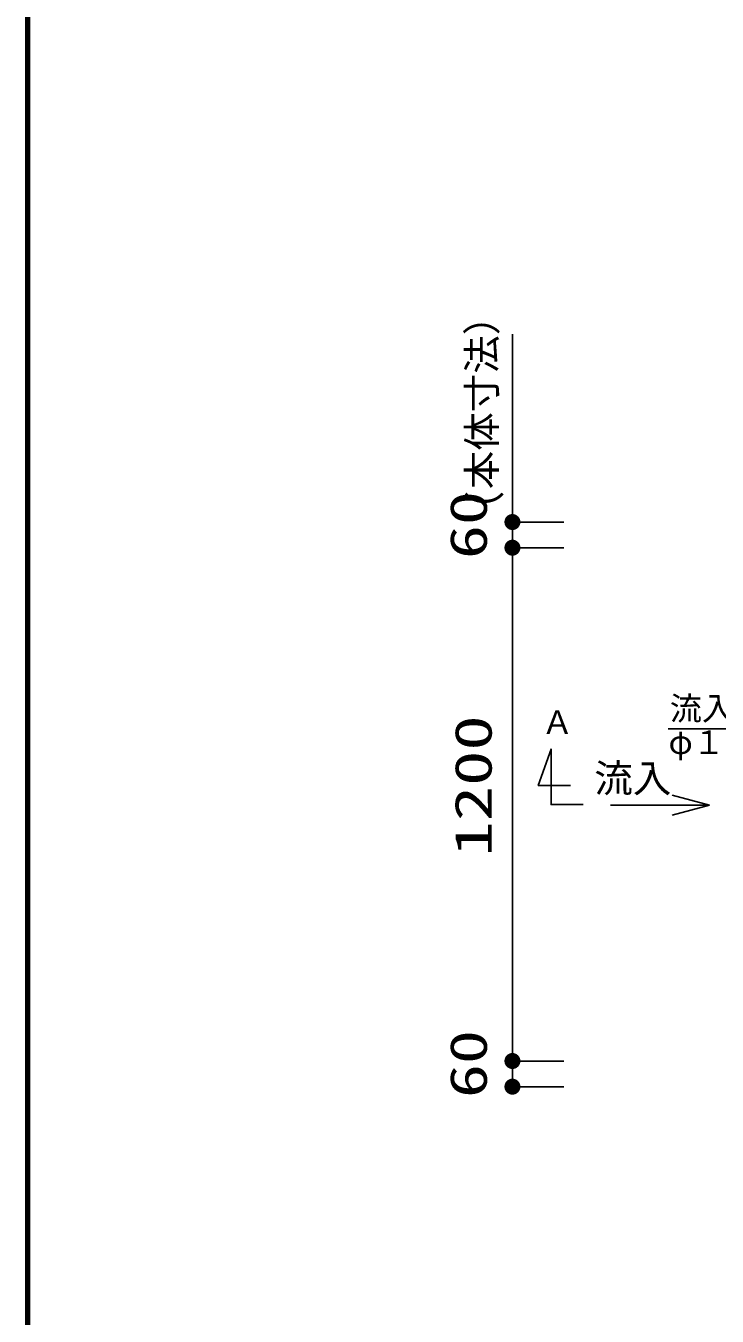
# Model space of a CAD drawing. Units: millimetres, scale not verified. Extents: x -9773 to 7545, y -7063 to 5014.
# Drawn here: x -8642 to -7025, y -1019 to 1998 of the extents above; entities that cross this region are included whole.
import ezdxf
from ezdxf.enums import TextEntityAlignment as Align

# ---------------------------------------------------------------- set-up
doc = ezdxf.new("R2010")
doc.units = ezdxf.units.MM
doc.header["$LTSCALE"] = 30
for name, color, linetype, lineweight in [('0-1_KIKI', 3, 'Continuous', 25), ('0-5_MOJI', 7, 'Continuous', 25), ('0-6_SUNPO', 7, 'Continuous', 25)]:
    doc.layers.add(name, color=color, linetype=linetype, lineweight=lineweight)
doc.styles.add('MS Gothic', font='')
doc.styles.add('ＭＳ ゴシック', font='')
doc.styles.get('MS Gothic').set_extended_font_data('MS Gothic')
doc.styles.get('ＭＳ ゴシック').set_extended_font_data('MS Gothic')

msp = doc.modelspace()

# ---------------------------------------------------------------- linework, layer by layer
at = {"layer": '0-1_KIKI', "color": 4}
for p, q in [((-6874.52, 354.09), (-7139.19, 354.09)), ((-7042.63, 175.56), (-7129.56, 198.86)), ((-7273.82, 175.56), (-7048.86, 175.56)), ((-7042.63, 175.56), (-7129.56, 152.27))]:
    msp.add_line(p, q, dxfattribs=at)
at = {"layer": '0-1_KIKI'}
msp.add_lwpolyline([(-7337.98, 176.94), (-7412.98, 176.94), (-7412.98, 306.94), (-7442.98, 221.94), (-7367.98, 221.94)], dxfattribs=at)
at = {"layer": '0-5_MOJI', "color": 4}
for p, q in [((-7503.51, 837.6), (-7503.51, 1277.03)), ((-7383.51, 837.6), (-7503.51, 837.6)), ((-7503.51, 837.6), (-7503.51, 777.6)), ((-7383.51, 777.6), (-7503.51, 777.6)), ((-7383.51, 777.6), (-7503.51, 777.6)), ((-7503.51, 777.6), (-7503.51, -422.4)), ((-7383.51, -422.4), (-7503.51, -422.4)), ((-7383.51, -422.4), (-7503.51, -422.4)), ((-7503.51, -422.4), (-7503.51, -482.4)), ((-7383.51, -482.4), (-7503.51, -482.4))]:
    msp.add_line(p, q, dxfattribs=at)
at = {"layer": '0-5_MOJI'}
for points in [[(-7520.83, 844.77), (-7503.51, 837.6), (-7521.9, 841.25)], [(-7519.1, 848.01), (-7503.51, 837.6), (-7520.83, 844.77)], [(-7516.77, 850.85), (-7503.51, 837.6), (-7519.1, 848.01)], [(-7513.93, 853.19), (-7503.51, 837.6), (-7516.77, 850.85)], [(-7510.69, 854.92), (-7503.51, 837.6), (-7513.93, 853.19)], [(-7507.17, 855.99), (-7503.51, 837.6), (-7510.69, 854.92)], [(-7503.51, 856.35), (-7503.51, 837.6), (-7507.17, 855.99)], [(-7499.85, 855.99), (-7503.51, 837.6), (-7503.51, 856.35)], [(-7496.34, 854.92), (-7503.51, 837.6), (-7499.85, 855.99)], [(-7493.1, 853.19), (-7503.51, 837.6), (-7496.34, 854.92)], [(-7490.25, 850.85), (-7503.51, 837.6), (-7493.1, 853.19)], [(-7487.92, 848.01), (-7503.51, 837.6), (-7490.25, 850.85)], [(-7486.19, 844.77), (-7503.51, 837.6), (-7487.92, 848.01)], [(-7485.12, 841.25), (-7503.51, 837.6), (-7486.19, 844.77)], [(-7521.9, 841.25), (-7503.51, 837.6), (-7522.26, 837.6)], [(-7522.26, 837.6), (-7503.51, 837.6), (-7521.9, 833.94)], [(-7521.9, 833.94), (-7503.51, 837.6), (-7520.83, 830.42)], [(-7520.83, 830.42), (-7503.51, 837.6), (-7519.1, 827.18)], [(-7519.1, 827.18), (-7503.51, 837.6), (-7516.77, 824.34)], [(-7516.77, 824.34), (-7503.51, 837.6), (-7513.93, 822.01)], [(-7513.93, 822.01), (-7503.51, 837.6), (-7510.69, 820.27)], [(-7510.69, 820.27), (-7503.51, 837.6), (-7507.17, 819.21)], [(-7507.17, 819.21), (-7503.51, 837.6), (-7503.51, 818.85)], [(-7484.76, 837.6), (-7503.51, 837.6), (-7485.12, 841.25)], [(-7503.51, 818.85), (-7503.51, 837.6), (-7499.85, 819.21)], [(-7499.85, 819.21), (-7503.51, 837.6), (-7496.34, 820.27)], [(-7496.34, 820.27), (-7503.51, 837.6), (-7493.1, 822.01)], [(-7493.1, 822.01), (-7503.51, 837.6), (-7490.25, 824.34)], [(-7490.25, 824.34), (-7503.51, 837.6), (-7487.92, 827.18)], [(-7487.92, 827.18), (-7503.51, 837.6), (-7486.19, 830.42)], [(-7486.19, 830.42), (-7503.51, 837.6), (-7485.12, 833.94)], [(-7485.12, 833.94), (-7503.51, 837.6), (-7484.76, 837.6)], [(-7520.83, 784.77), (-7503.51, 777.6), (-7521.9, 781.25)], [(-7520.83, 784.77), (-7503.51, 777.6), (-7521.9, 781.25)], [(-7519.1, 788.01), (-7503.51, 777.6), (-7520.83, 784.77)], [(-7519.1, 788.01), (-7503.51, 777.6), (-7520.83, 784.77)], [(-7516.77, 790.85), (-7503.51, 777.6), (-7519.1, 788.01)], [(-7516.77, 790.85), (-7503.51, 777.6), (-7519.1, 788.01)], [(-7513.93, 793.19), (-7503.51, 777.6), (-7516.77, 790.85)], [(-7513.93, 793.19), (-7503.51, 777.6), (-7516.77, 790.85)], [(-7510.69, 794.92), (-7503.51, 777.6), (-7513.93, 793.19)], [(-7510.69, 794.92), (-7503.51, 777.6), (-7513.93, 793.19)], [(-7507.17, 795.99), (-7503.51, 777.6), (-7510.69, 794.92)], [(-7507.17, 795.99), (-7503.51, 777.6), (-7510.69, 794.92)], [(-7503.51, 796.35), (-7503.51, 777.6), (-7507.17, 795.99)], [(-7503.51, 796.35), (-7503.51, 777.6), (-7507.17, 795.99)], [(-7499.85, 795.99), (-7503.51, 777.6), (-7503.51, 796.35)], [(-7499.85, 795.99), (-7503.51, 777.6), (-7503.51, 796.35)], [(-7496.34, 794.92), (-7503.51, 777.6), (-7499.85, 795.99)], [(-7496.34, 794.92), (-7503.51, 777.6), (-7499.85, 795.99)], [(-7493.1, 793.19), (-7503.51, 777.6), (-7496.34, 794.92)], [(-7493.1, 793.19), (-7503.51, 777.6), (-7496.34, 794.92)], [(-7490.25, 790.85), (-7503.51, 777.6), (-7493.1, 793.19)], [(-7490.25, 790.85), (-7503.51, 777.6), (-7493.1, 793.19)], [(-7487.92, 788.01), (-7503.51, 777.6), (-7490.25, 790.85)], [(-7487.92, 788.01), (-7503.51, 777.6), (-7490.25, 790.85)], [(-7486.19, 784.77), (-7503.51, 777.6), (-7487.92, 788.01)], [(-7486.19, 784.77), (-7503.51, 777.6), (-7487.92, 788.01)], [(-7485.12, 781.25), (-7503.51, 777.6), (-7486.19, 784.77)], [(-7485.12, 781.25), (-7503.51, 777.6), (-7486.19, 784.77)], [(-7521.9, 781.25), (-7503.51, 777.6), (-7522.26, 777.6)], [(-7521.9, 781.25), (-7503.51, 777.6), (-7522.26, 777.6)], [(-7522.26, 777.6), (-7503.51, 777.6), (-7521.9, 773.94)], [(-7522.26, 777.6), (-7503.51, 777.6), (-7521.9, 773.94)], [(-7521.9, 773.94), (-7503.51, 777.6), (-7520.83, 770.42)], [(-7521.9, 773.94), (-7503.51, 777.6), (-7520.83, 770.42)], [(-7520.83, 770.42), (-7503.51, 777.6), (-7519.1, 767.18)], [(-7520.83, 770.42), (-7503.51, 777.6), (-7519.1, 767.18)], [(-7519.1, 767.18), (-7503.51, 777.6), (-7516.77, 764.34)], [(-7519.1, 767.18), (-7503.51, 777.6), (-7516.77, 764.34)], [(-7516.77, 764.34), (-7503.51, 777.6), (-7513.93, 762.01)], [(-7516.77, 764.34), (-7503.51, 777.6), (-7513.93, 762.01)], [(-7513.93, 762.01), (-7503.51, 777.6), (-7510.69, 760.27)], [(-7513.93, 762.01), (-7503.51, 777.6), (-7510.69, 760.27)], [(-7510.69, 760.27), (-7503.51, 777.6), (-7507.17, 759.21)], [(-7510.69, 760.27), (-7503.51, 777.6), (-7507.17, 759.21)], [(-7507.17, 759.21), (-7503.51, 777.6), (-7503.51, 758.85)], [(-7507.17, 759.21), (-7503.51, 777.6), (-7503.51, 758.85)], [(-7484.76, 777.6), (-7503.51, 777.6), (-7485.12, 781.25)], [(-7484.76, 777.6), (-7503.51, 777.6), (-7485.12, 781.25)], [(-7503.51, 758.85), (-7503.51, 777.6), (-7499.85, 759.21)], [(-7499.85, 759.21), (-7503.51, 777.6), (-7496.34, 760.27)], [(-7496.34, 760.27), (-7503.51, 777.6), (-7493.1, 762.01)], [(-7493.1, 762.01), (-7503.51, 777.6), (-7490.25, 764.34)], [(-7490.25, 764.34), (-7503.51, 777.6), (-7487.92, 767.18)], [(-7487.92, 767.18), (-7503.51, 777.6), (-7486.19, 770.42)], [(-7486.19, 770.42), (-7503.51, 777.6), (-7485.12, 773.94)], [(-7485.12, 773.94), (-7503.51, 777.6), (-7484.76, 777.6)], [(-7503.51, 758.85), (-7503.51, 777.6), (-7499.85, 759.21)], [(-7499.85, 759.21), (-7503.51, 777.6), (-7496.34, 760.27)], [(-7496.34, 760.27), (-7503.51, 777.6), (-7493.1, 762.01)], [(-7493.1, 762.01), (-7503.51, 777.6), (-7490.25, 764.34)], [(-7490.25, 764.34), (-7503.51, 777.6), (-7487.92, 767.18)], [(-7487.92, 767.18), (-7503.51, 777.6), (-7486.19, 770.42)], [(-7486.19, 770.42), (-7503.51, 777.6), (-7485.12, 773.94)], [(-7485.12, 773.94), (-7503.51, 777.6), (-7484.76, 777.6)], [(-7521.9, -418.75), (-7503.51, -422.4), (-7522.26, -422.4)], [(-7521.9, -418.75), (-7503.51, -422.4), (-7522.26, -422.4)], [(-7520.83, -415.23), (-7503.51, -422.4), (-7521.9, -418.75)], [(-7520.83, -415.23), (-7503.51, -422.4), (-7521.9, -418.75)], [(-7519.1, -411.99), (-7503.51, -422.4), (-7520.83, -415.23)], [(-7519.1, -411.99), (-7503.51, -422.4), (-7520.83, -415.23)], [(-7516.77, -409.15), (-7503.51, -422.4), (-7519.1, -411.99)], [(-7516.77, -409.15), (-7503.51, -422.4), (-7519.1, -411.99)], [(-7513.93, -406.81), (-7503.51, -422.4), (-7516.77, -409.15)], [(-7513.93, -406.81), (-7503.51, -422.4), (-7516.77, -409.15)], [(-7510.69, -405.08), (-7503.51, -422.4), (-7513.93, -406.81)], [(-7510.69, -405.08), (-7503.51, -422.4), (-7513.93, -406.81)], [(-7507.17, -404.01), (-7503.51, -422.4), (-7510.69, -405.08)], [(-7507.17, -404.01), (-7503.51, -422.4), (-7510.69, -405.08)], [(-7503.51, -403.65), (-7503.51, -422.4), (-7507.17, -404.01)], [(-7503.51, -403.65), (-7503.51, -422.4), (-7507.17, -404.01)], [(-7499.85, -404.01), (-7503.51, -422.4), (-7503.51, -403.65)], [(-7499.85, -404.01), (-7503.51, -422.4), (-7503.51, -403.65)], [(-7496.34, -405.08), (-7503.51, -422.4), (-7499.85, -404.01)], [(-7496.34, -405.08), (-7503.51, -422.4), (-7499.85, -404.01)], [(-7493.1, -406.81), (-7503.51, -422.4), (-7496.34, -405.08)], [(-7493.1, -406.81), (-7503.51, -422.4), (-7496.34, -405.08)], [(-7490.25, -409.15), (-7503.51, -422.4), (-7493.1, -406.81)], [(-7490.25, -409.15), (-7503.51, -422.4), (-7493.1, -406.81)], [(-7487.92, -411.99), (-7503.51, -422.4), (-7490.25, -409.15)], [(-7487.92, -411.99), (-7503.51, -422.4), (-7490.25, -409.15)], [(-7486.19, -415.23), (-7503.51, -422.4), (-7487.92, -411.99)], [(-7486.19, -415.23), (-7503.51, -422.4), (-7487.92, -411.99)], [(-7485.12, -418.75), (-7503.51, -422.4), (-7486.19, -415.23)], [(-7485.12, -418.75), (-7503.51, -422.4), (-7486.19, -415.23)], [(-7484.76, -422.4), (-7503.51, -422.4), (-7485.12, -418.75)], [(-7484.76, -422.4), (-7503.51, -422.4), (-7485.12, -418.75)], [(-7522.26, -422.4), (-7503.51, -422.4), (-7521.9, -426.06)], [(-7522.26, -422.4), (-7503.51, -422.4), (-7521.9, -426.06)], [(-7521.9, -426.06), (-7503.51, -422.4), (-7520.83, -429.58)], [(-7521.9, -426.06), (-7503.51, -422.4), (-7520.83, -429.58)], [(-7520.83, -429.58), (-7503.51, -422.4), (-7519.1, -432.82)], [(-7520.83, -429.58), (-7503.51, -422.4), (-7519.1, -432.82)], [(-7519.1, -432.82), (-7503.51, -422.4), (-7516.77, -435.66)], [(-7519.1, -432.82), (-7503.51, -422.4), (-7516.77, -435.66)], [(-7516.77, -435.66), (-7503.51, -422.4), (-7513.93, -437.99)], [(-7516.77, -435.66), (-7503.51, -422.4), (-7513.93, -437.99)], [(-7513.93, -437.99), (-7503.51, -422.4), (-7510.69, -439.73)], [(-7513.93, -437.99), (-7503.51, -422.4), (-7510.69, -439.73)], [(-7510.69, -439.73), (-7503.51, -422.4), (-7507.17, -440.79)], [(-7510.69, -439.73), (-7503.51, -422.4), (-7507.17, -440.79)], [(-7507.17, -440.79), (-7503.51, -422.4), (-7503.51, -441.15)], [(-7507.17, -440.79), (-7503.51, -422.4), (-7503.51, -441.15)], [(-7503.51, -441.15), (-7503.51, -422.4), (-7499.85, -440.79)], [(-7499.85, -440.79), (-7503.51, -422.4), (-7496.34, -439.73)], [(-7496.34, -439.73), (-7503.51, -422.4), (-7493.1, -437.99)], [(-7493.1, -437.99), (-7503.51, -422.4), (-7490.25, -435.66)], [(-7490.25, -435.66), (-7503.51, -422.4), (-7487.92, -432.82)], [(-7487.92, -432.82), (-7503.51, -422.4), (-7486.19, -429.58)], [(-7486.19, -429.58), (-7503.51, -422.4), (-7485.12, -426.06)], [(-7485.12, -426.06), (-7503.51, -422.4), (-7484.76, -422.4)], [(-7503.51, -441.15), (-7503.51, -422.4), (-7499.85, -440.79)], [(-7499.85, -440.79), (-7503.51, -422.4), (-7496.34, -439.73)], [(-7496.34, -439.73), (-7503.51, -422.4), (-7493.1, -437.99)], [(-7493.1, -437.99), (-7503.51, -422.4), (-7490.25, -435.66)], [(-7490.25, -435.66), (-7503.51, -422.4), (-7487.92, -432.82)], [(-7487.92, -432.82), (-7503.51, -422.4), (-7486.19, -429.58)], [(-7486.19, -429.58), (-7503.51, -422.4), (-7485.12, -426.06)], [(-7485.12, -426.06), (-7503.51, -422.4), (-7484.76, -422.4)], [(-7521.9, -478.75), (-7503.51, -482.4), (-7522.26, -482.4)], [(-7522.26, -482.4), (-7503.51, -482.4), (-7521.9, -486.06)], [(-7520.83, -475.23), (-7503.51, -482.4), (-7521.9, -478.75)], [(-7521.9, -486.06), (-7503.51, -482.4), (-7520.83, -489.58)], [(-7519.1, -471.99), (-7503.51, -482.4), (-7520.83, -475.23)], [(-7520.83, -489.58), (-7503.51, -482.4), (-7519.1, -492.82)], [(-7516.77, -469.15), (-7503.51, -482.4), (-7519.1, -471.99)], [(-7519.1, -492.82), (-7503.51, -482.4), (-7516.77, -495.66)], [(-7513.93, -466.81), (-7503.51, -482.4), (-7516.77, -469.15)], [(-7516.77, -495.66), (-7503.51, -482.4), (-7513.93, -497.99)], [(-7510.69, -465.08), (-7503.51, -482.4), (-7513.93, -466.81)], [(-7513.93, -497.99), (-7503.51, -482.4), (-7510.69, -499.73)], [(-7507.17, -464.01), (-7503.51, -482.4), (-7510.69, -465.08)], [(-7510.69, -499.73), (-7503.51, -482.4), (-7507.17, -500.79)], [(-7503.51, -463.65), (-7503.51, -482.4), (-7507.17, -464.01)], [(-7507.17, -500.79), (-7503.51, -482.4), (-7503.51, -501.15)], [(-7499.85, -464.01), (-7503.51, -482.4), (-7503.51, -463.65)], [(-7496.34, -465.08), (-7503.51, -482.4), (-7499.85, -464.01)], [(-7493.1, -466.81), (-7503.51, -482.4), (-7496.34, -465.08)], [(-7490.25, -469.15), (-7503.51, -482.4), (-7493.1, -466.81)], [(-7487.92, -471.99), (-7503.51, -482.4), (-7490.25, -469.15)], [(-7486.19, -475.23), (-7503.51, -482.4), (-7487.92, -471.99)], [(-7485.12, -478.75), (-7503.51, -482.4), (-7486.19, -475.23)], [(-7484.76, -482.4), (-7503.51, -482.4), (-7485.12, -478.75)], [(-7503.51, -501.15), (-7503.51, -482.4), (-7499.85, -500.79)], [(-7499.85, -500.79), (-7503.51, -482.4), (-7496.34, -499.73)], [(-7496.34, -499.73), (-7503.51, -482.4), (-7493.1, -497.99)], [(-7493.1, -497.99), (-7503.51, -482.4), (-7490.25, -495.66)], [(-7490.25, -495.66), (-7503.51, -482.4), (-7487.92, -492.82)], [(-7487.92, -492.82), (-7503.51, -482.4), (-7486.19, -489.58)], [(-7486.19, -489.58), (-7503.51, -482.4), (-7485.12, -486.06)], [(-7485.12, -486.06), (-7503.51, -482.4), (-7484.76, -482.4)]]:
    msp.add_solid(points, dxfattribs=at)
at = {"layer": '0-6_SUNPO'}
for p, q in [((-8641.52, 5014.4), (-8641.52, -6570.41)), ((-8640.92, 5013.8), (-8640.92, -6569.81)), ((-8640.32, 5013.2), (-8640.32, -6569.21)), ((-8639.72, 5012.6), (-8639.72, -6568.61)), ((-8639.12, 5012), (-8639.12, -6568.01)), ((-8638.52, 5011.4), (-8638.52, -6567.41)), ((-8637.92, 5010.8), (-8637.92, -6566.81)), ((-8637.32, 5010.2), (-8637.32, -6566.21)), ((-8636.72, 5009.6), (-8636.72, -6565.61)), ((-8636.12, 5009), (-8636.12, -6565.01)), ((-8635.52, 5008.4), (-8635.52, -6564.41)), ((-8634.92, 5007.8), (-8634.92, -6563.81)), ((-8634.32, 5007.2), (-8634.32, -6563.21)), ((-8633.72, 5006.6), (-8633.72, -6562.61)), ((-8633.12, 5006), (-8633.12, -6562))]:
    msp.add_line(p, q, dxfattribs=at)

# ---------------------------------------------------------------- texts
at = {"layer": '0-1_KIKI', "color": 4, "style": 'MS Gothic'}
for s, height, p in [('流入管', 54.99, (-7135.42, 358)), ('Ａ', 54.99, (-7435.73, 325.61)), ('φ１００', 54.99, (-7138.5, 278.94)), ('流入', 65.98, (-7311.93, 185.9))]:
    msp.add_text(s, height=height, dxfattribs=at).set_placement(p, align=Align.BOTTOM_LEFT)
at = {"layer": '0-5_MOJI', "color": 4, "style": 'MS Gothic'}
msp.add_text('(本体寸法）', height=65.98, rotation=90, dxfattribs=at).set_placement((-7522, 869.49), align=Align.BOTTOM_LEFT)
at = {"layer": '0-5_MOJI', "color": 3, "style": 'ＭＳ ゴシック'}
for s, width, p in [('60', 1.35, (-7537.26, 751.02)), ('1200', 1.4, (-7526.01, 55.88)), ('60', 1.35, (-7537.26, -508.98))]:
    msp.add_text(s, height=86.59, rotation=90, dxfattribs=dict(at, width=width)).set_placement(p, align=Align.BOTTOM_LEFT)

doc.saveas('drawing.dxf')
